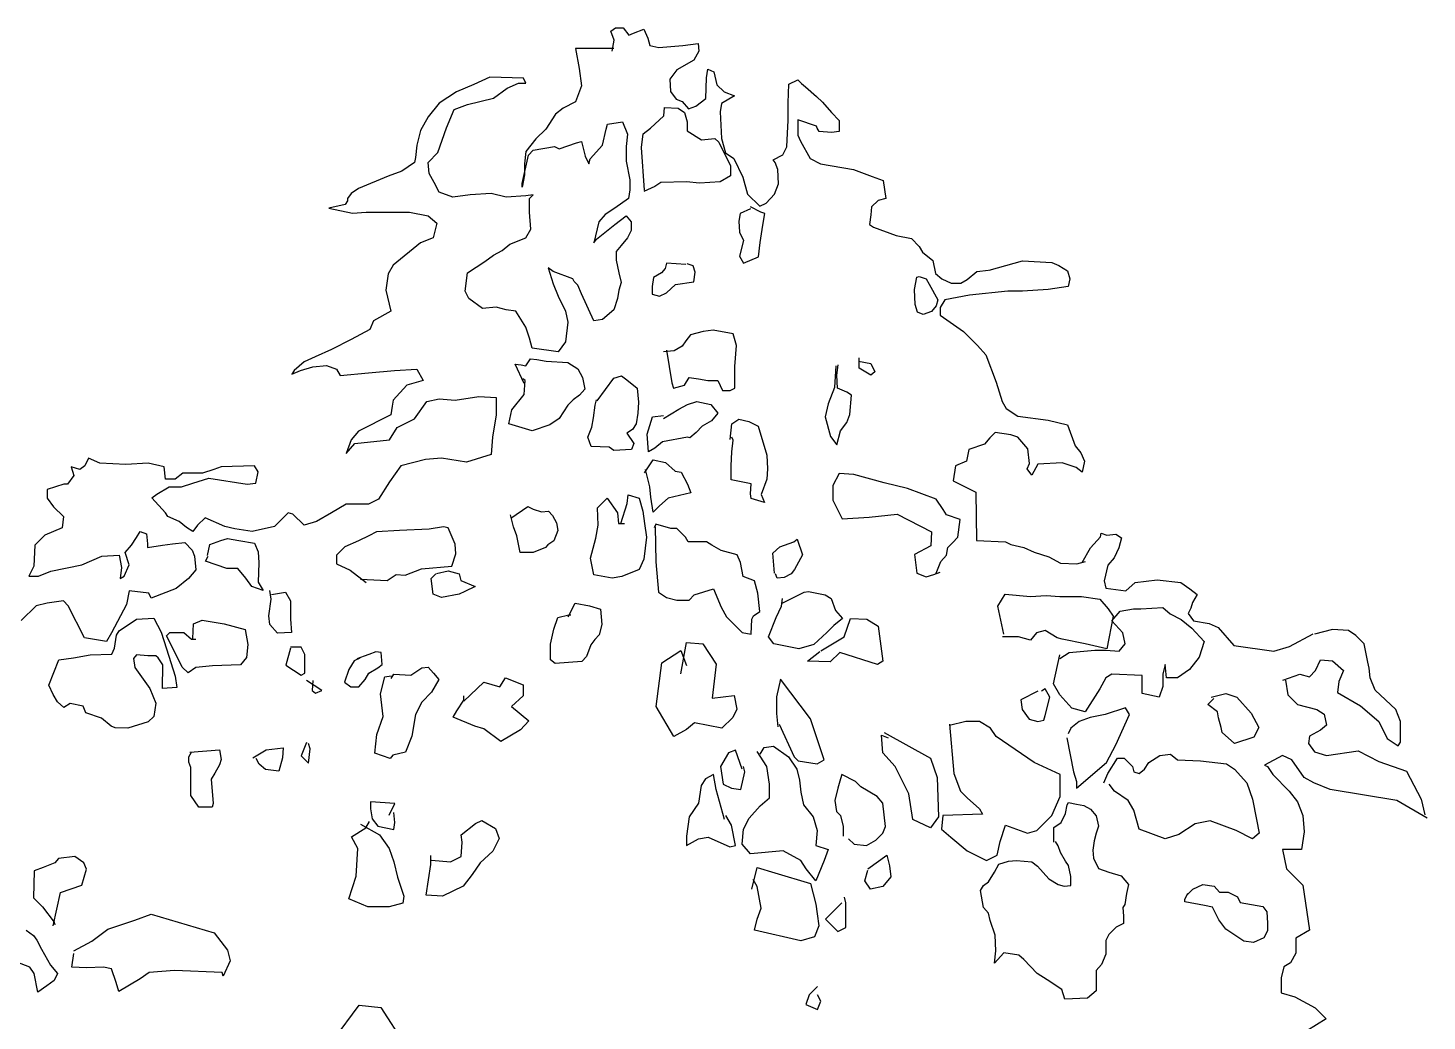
# Model space of a CAD drawing. Extents: x 225307 to 340959, y 27372 to 84205.
# Drawn here: x 309556 to 310846, y 67927 to 68842 of the extents above; entities that cross this region are included whole.
import ezdxf

# ---------------------------------------------------------------- set-up
doc = ezdxf.new("R2010")
doc.units = 0
doc.header["$MEASUREMENT"] = 0
doc.layers.add('LAYER4', color=4, linetype='CONTINUOUS')
doc.layers.add('道路', color=3, linetype='CONTINUOUS')

# ---------------------------------------------------------------- blocks, each defined once
blk = doc.blocks.new('A$C2BD378DE')
at = {"layer": 'LAYER4', "color": 251}
for points in [[(728.6, 2463.9), (712.3, 2436.2), (702.2, 2374.6), (695.9, 2359.5), (690.9, 2350.7), (674.6, 2339.4), (670.8, 2330.6), (679.6, 2314.2), (679.6, 2314.2), (680.9, 2316.7), (688.4, 2321.8), (703.5, 2336.9), (713.5, 2344.4), (726.1, 2349.4), (741.2, 2350.7), (757.5, 2348.2), (757.5, 2330.6), (775.1, 2334.3), (790.2, 2349.4), (831.7, 2355.7), (839.2, 2343.1), (844.2, 2343.1), (853, 2343.1), (861.8, 2338.1), (865.6, 2331.8), (875.7, 2329.3), (889.5, 2329.3), (893.3, 2341.9), (903.3, 2360.8), (913.4, 2370.8), (924.7, 2353.2)], [(601.4, 2333.3), (614.9, 2335.5), (623.8, 2344.5), (628.3, 2362.4), (632.7, 2369.1), (642.8, 2371.3), (647.3, 2365.7), (652.9, 2355.6), (659.6, 2354.5), (667.4, 2360.1), (670.7, 2371.3), (666.3, 2400.4), (676.3, 2419.4), (685.3, 2445.1), (711, 2458.6), (725.5, 2461.9)], [(601.4, 2331), (595.8, 2346.7), (598.1, 2355.6), (592.5, 2361.2), (582.4, 2365.7), (583.5, 2376.9), (592.5, 2387), (602.6, 2382.5), (612.6, 2381.4), (624.9, 2402.6), (639.4, 2419.4), (655.1, 2427.2), (661.8, 2437.3), (658.5, 2439.5), (639.4, 2439.5), (628.3, 2435.1), (610.4, 2416.1), (599.2, 2411.6), (590.3, 2410.5), (584.7, 2409.3), (567.9, 2406), (560.1, 2398.2), (555.6, 2391.4), (554.5, 2376.9), (559, 2360.1)], [(492.8, 2145.9), (479.3, 2153.5), (469.2, 2162.7), (465.9, 2163.6), (467.6, 2168.6), (466.7, 2177.1), (470.1, 2182.1), (479.3, 2179.6), (488.6, 2175.4), (495.3, 2169.5), (509.6, 2166.1), (516.4, 2167.8), (518.9, 2186.3), (511.3, 2194.7), (508.8, 2215), (511.3, 2236.9), (517.2, 2245.3), (522.3, 2252), (529.8, 2247.8), (534.9, 2246.1), (539.9, 2243.6), (546.7, 2248.7), (549.2, 2263), (552.6, 2271.4), (569.4, 2285.7), (574.5, 2322.8), (570.2, 2337.1), (558.5, 2359)], [(695.9, 2165.8), (687.2, 2169.6), (673.3, 2178.4), (673.3, 2184.7), (680.9, 2192.2), (685.9, 2193.5), (687.2, 2198.5), (683.4, 2203.5), (677.1, 2207.3), (670.8, 2217.4), (669.6, 2227.4), (674.6, 2233.7), (675.8, 2255.1), (678.4, 2279), (683.4, 2286.5), (695.9, 2297.9), (711, 2302.9), (729.9, 2306.7), (742.5, 2309.2), (747.5, 2302.9), (739.9, 2287.8), (731.1, 2263.9), (733.7, 2250.1), (743.7, 2235), (747.5, 2222.4), (738.7, 2198.5), (721.1, 2193.5), (712.3, 2188.5), (703.5, 2175.9), (697.2, 2170.8)], [(799.1, 2242.8), (794, 2247.9), (789.6, 2257.3), (791.1, 2267.5), (796.9, 2272.6), (796.9, 2280.6), (801.2, 2289.3), (806.3, 2291.5), (809.9, 2312.5), (815, 2316.2), (825.2, 2316.9), (832.5, 2316.9), (839, 2313.3), (843.3, 2303.8), (841.9, 2295.1), (831, 2278.4), (822.3, 2271.8), (810.7, 2266), (809.2, 2258.8), (805.6, 2240.6), (803.4, 2240.6), (797.6, 2243.5)], [(617.1, 2265), (613.7, 2278.5), (617.1, 2288.5), (631.6, 2301.9), (645, 2308.7), (654, 2304.2), (659.6, 2286.3), (649.5, 2275.1), (645, 2274), (636.1, 2271.7), (630.5, 2270.6), (623.8, 2261.7), (618.2, 2267.3)], [(581.3, 2125.2), (575.7, 2134.1), (573.5, 2157.6), (573.5, 2167.7), (574.6, 2180), (567.9, 2185.6), (557.8, 2183.4), (546.7, 2173.3), (537.7, 2181.1), (535.5, 2193.4), (535.5, 2200.1), (534.4, 2220.3), (540, 2227), (545.5, 2237.1), (553.4, 2247.1), (565.7, 2258.3), (580.2, 2253.8), (591.4, 2244.9), (599.2, 2233.7), (599.2, 2223.6), (586.9, 2222.5), (595.8, 2220.3), (607, 2220.3), (617.1, 2216.9), (613.7, 2201.3), (597, 2201.3), (595.8, 2173.3), (599.2, 2167.7), (609.3, 2162.1), (630.5, 2148.7), (627.2, 2136.4), (614.9, 2125.2), (604.8, 2119.6), (578, 2125.2)], [(654.5, 2131.9), (685.9, 2138.1), (694.7, 2140.7), (701, 2140.7), (677.1, 2168.3), (660.8, 2177.1), (633.1, 2189.7), (626.8, 2185.9), (633.1, 2167.1), (635.6, 2153.2), (639.4, 2143.2), (645.7, 2135.6), (650.7, 2133.1)], [(750.6, 2119.8), (737.1, 2119.8), (732.4, 2126.6), (724.3, 2130.6), (716.2, 2132), (714.1, 2133.4), (715.5, 2140.8), (716.8, 2147.5), (720.2, 2153.6), (726.3, 2159), (735.8, 2161.1), (742.5, 2159), (749.3, 2157), (758.1, 2155.7), (765.5, 2156.3), (775, 2161.1), (778.3, 2170.6), (781.7, 2182), (789.8, 2188.8), (797.9, 2186.8), (808.1, 2185.4), (810.8, 2183.4), (818.9, 2184.1), (825.7, 2184.1), (829, 2177.3), (835.8, 2170.6), (841.2, 2167.8), (854, 2167.8), (863.5, 2163.8), (868.9, 2159), (878.4, 2159), (887.8, 2159), (894.6, 2150.9), (895.3, 2130), (886.5, 2127.3), (877.7, 2113.7), (871.6, 2104.3), (858.8, 2092.1), (854.7, 2087.4), (852.7, 2073.8), (862.2, 2065), (850.7, 2066.4), (836.5, 2065.7), (823, 2061), (816.2, 2059.6), (810.8, 2054.9), (795.2, 2052.2), (790.5, 2054.9), (787.1, 2059.6), (778.3, 2065), (770.9, 2069.1), (768.2, 2077.9), (767.5, 2085.3), (768.9, 2099.5), (772.9, 2104.9), (784.4, 2115.1), (789.8, 2123.9), (791.2, 2129.3), (790.5, 2135.4), (782.4, 2135.4), (772.3, 2133.4), (768.2, 2130.6), (760.1, 2125.9), (754, 2123.9), (750, 2121.2)], [(559, 2073.7), (533.2, 2068.1), (522.1, 2074.8), (524.3, 2098.3), (523.2, 2112.9), (524.3, 2125.2), (524.3, 2145.3), (526.5, 2162.1), (535.5, 2169.9), (542.2, 2174.4), (572.4, 2168.8), (567.9, 2148.7), (563.4, 2127.4), (562.3, 2122.9), (555.6, 2111.8), (557.8, 2103.9), (564.5, 2098.3), (561.2, 2087.1), (561.2, 2072.6)], [(223.3, 2060.1), (214.7, 2090.9), (216.2, 2118.1), (219, 2124.5), (224, 2132.4), (231.2, 2134.6), (238.4, 2133.1), (241.2, 2114.5), (242.7, 2090.9), (242.7, 2077.3), (246.2, 2042.2), (250.5, 2019.2), (257.7, 2014.9), (264.9, 2014.9), (279.9, 2036.4), (292.8, 2049.3), (301.4, 2057.2), (326.4, 2066.5), (344.3, 2072.2), (350.8, 2075.8), (357.9, 2086.6), (361.5, 2114.5), (365.8, 2132.4), (385.1, 2139.6), (391.6, 2144.6), (399.5, 2148.2), (409.5, 2146), (405.2, 2140.3), (400.9, 2127.4), (402.3, 2105.2), (412.3, 2099.5), (406.6, 2095.2), (401.6, 2097.3), (388, 2095.9), (377.3, 2086.6), (375.1, 2080.1), (373, 2065.8), (378, 2060.8), (383.7, 2055.8), (388.7, 2041.4), (399.5, 2039.3), (403.8, 2029.3), (417.4, 2027.1), (428.1, 2047.9), (472.5, 2048.6), (473.9, 2075.1), (476.1, 2080.1), (478.9, 2092.3), (483.2, 2101.6), (487.5, 2115.2), (493.3, 2126), (494, 2141), (491.8, 2148.9)], [(611.5, 2105), (619.3, 2089.4), (628.3, 2090.5), (637.2, 2097.2), (639.4, 2105), (638.3, 2110.6), (633.9, 2111.8), (617.1, 2116.2), (609.3, 2111.8), (611.5, 2108.4)], [(641.9, 2023.7), (687.2, 2027.5), (703.5, 2033.8), (709.8, 2040), (719.8, 2051.4), (724.9, 2053.9), (726.1, 2017.4), (738.7, 2016.1), (746.2, 2024.9), (758.8, 2040), (767.6, 2057.7), (762.6, 2067.7), (750, 2070.2), (734.9, 2075.3), (742.5, 2095.4), (739.9, 2104.2), (726.1, 2118), (708.5, 2125.6), (688.4, 2125.6), (677.1, 2101.7), (653.2, 2066.5), (645.7, 2061.4), (639.4, 2051.4), (639.4, 2038.8), (643.2, 2023.7)], [(21.4, 1712.6), (11.3, 1714.4), (3, 1711.5), (0, 1715.6), (0, 1722.8), (6.6, 1728.1), (4.8, 1732.3), (1.2, 1741.9), (9.5, 1745.4), (16.1, 1747.2), (17.9, 1755.6), (16.1, 1777.6), (14.3, 1791.9), (21.4, 1792.5), (29.8, 1787.8), (38.7, 1772.3), (47.1, 1765.7), (58.4, 1766.3), (65.5, 1771.7), (67.9, 1777), (74.5, 1783), (72.1, 1789.6), (64.9, 1799.1), (45.9, 1799.7), (38.1, 1800.9), (40.5, 1806.2), (52.4, 1809.2), (59, 1815.8), (62.6, 1825.3), (69.7, 1813.4), (77.4, 1812.2), (101.9, 1813.4), (115, 1817), (120.3, 1824.7), (137.6, 1833.1), (153.1, 1837.3), (164.4, 1848.6), (161.4, 1854.5), (153.1, 1862.3), (143.6, 1865.9), (130.5, 1865.3), (123.9, 1862.9), (121.5, 1861.1), (116.8, 1870), (109.6, 1873.6), (97.1, 1874.2), (85.2, 1874.8), (69.1, 1874.8), (51.8, 1875.4), (47.7, 1883.8), (51.2, 1887.3), (54.2, 1890.9), (63.1, 1901), (68.5, 1906.4), (78, 1914.8), (85.2, 1921.9), (95.3, 1921.9), (96.5, 1914.8), (95.3, 1903.4), (92.3, 1901.6), (90.6, 1901), (84.6, 1883.8), (91.1, 1883.8), (98.9, 1883.8), (104.3, 1886.1), (120.3, 1895.1), (125.1, 1904.6), (130.5, 1935), (137, 1952.3), (140.6, 1962.5), (157.3, 1964.8), (159.1, 1957.7), (165, 1951.7), (172.2, 1951.1), (181.1, 1949.9), (183.5, 1953.5), (191.2, 1974.4), (194.2, 1988.7), (201.4, 1995.8), (206.7, 1998.8), (214.5, 2008.4), (226.4, 2010.7), (231.2, 2016.7), (235.3, 2025.1), (235.3, 2034), (231.8, 2040), (224.6, 2048.9), (223.4, 2059.6)], [(502.6, 2011.3), (491.8, 2015.6), (486.1, 2020.7), (478.9, 2022.1), (474.6, 2026.4), (469.6, 2031.4), (453.2, 2033.6), (448.9, 2020.7), (443.8, 2017.8), (434.5, 2011.3), (424.5, 1984.8), (419.5, 1963.3), (411.6, 1935.4), (410.9, 1921.8), (421.7, 1916), (435.3, 1916), (452.4, 1924.6), (451, 1949.7), (448.1, 1975.5), (464.6, 2007), (477.5, 2006.3), (485.4, 1991.3), (502.6, 1993.4), (506.1, 2002), (504, 2009.2), (501.8, 2014.9)], [(236.2, 2004.9), (250.5, 2012.8), (256.3, 2011.3), (261.3, 2007), (264.1, 1999.2), (262, 1994.1), (254.8, 1992), (241.2, 1991.3), (229.8, 1993.4), (229.1, 1995.6), (231.2, 2002), (236.2, 2004.9)], [(649.4, 1963.3), (673.3, 2006.1), (690.9, 2012.4), (727.4, 2013.6), (737.4, 2006.1), (729.9, 1989.7), (706, 1986), (680.9, 1973.4), (668.3, 1962.1), (652, 1960.8), (654.5, 1967.1)], [(574.1, 1904.9), (561.2, 1926.6), (544.4, 1932.2), (545.2, 1947.5), (551.6, 1958), (583.7, 1962), (587, 1957.2), (575.7, 1922.6), (584.5, 1913.7), (583.7, 1892.8), (574.9, 1904.1)], [(747.5, 1930.6), (752.5, 1935.7), (753.8, 1947), (748.7, 1955.8), (742.5, 1962.1), (736.2, 1964.6), (714.8, 1962.1), (708.5, 1957), (699.7, 1941.9), (694.7, 1936.9), (688.4, 1924.3), (692.2, 1923.1), (701, 1920.6), (712.3, 1918), (722.3, 1919.3), (726.1, 1923.1), (736.2, 1925.6), (745, 1925.6)], [(775.1, 1948.2), (762.6, 1965.8), (772.6, 1968.4), (782.7, 1969.6), (791.5, 1962.1), (794, 1950.8), (786.4, 1945.7), (776.4, 1948.2)], [(307.1, 1939.7), (309.2, 1951.2), (317.1, 1954.7), (320, 1951.2), (313.5, 1940.4), (304.2, 1940.4)], [(311.4, 1918.9), (331.4, 1917.5), (346.5, 1911.7), (358.6, 1908.9), (376.5, 1913.9), (384.4, 1919.6), (371.5, 1923.2), (363.7, 1928.9), (356.5, 1931.8), (338.6, 1933.2), (335.7, 1928.9), (332.2, 1920.3), (320, 1919.6), (310.7, 1921.1)], [(530.7, 1868.7), (520.3, 1889.6), (519.5, 1893.6), (522.7, 1908.9), (525.9, 1914.5), (537.1, 1918.6), (544.4, 1925), (550.8, 1917), (557.2, 1910.5), (568.5, 1898.5), (572.5, 1884.8), (567.7, 1861.5), (561.2, 1856.6), (543.6, 1863.9), (533.1, 1868.7), (525.9, 1869.5)], [(806.5, 1924.3), (821.6, 1909.2), (832.9, 1920.6), (829.2, 1928.1), (806.5, 1928.1), (801.5, 1926.9)], [(669.6, 1848.9), (663.3, 1852.6), (662, 1861.4), (672.1, 1875.3), (683.4, 1882.8), (693.4, 1885.3), (704.7, 1886.6), (716.1, 1889.1), (727.4, 1897.9), (739.9, 1901.7), (753.8, 1900.4), (757.5, 1911.8), (767.6, 1908), (786.4, 1900.4), (775.1, 1891.6), (767.6, 1886.6), (758.8, 1870.3), (761.3, 1840.1), (752.5, 1832.5), (738.7, 1833.8), (728.6, 1838.8), (717.3, 1848.9), (709.8, 1857.7), (697.2, 1857.7), (680.9, 1855.2), (667, 1846.4)], [(641.9, 1866.5), (672.1, 1880.3), (675.8, 1884.1), (678.4, 1901.7), (674.6, 1908), (636.9, 1895.4), (600.4, 1867.7), (616.8, 1864), (631.9, 1864), (644.4, 1865.2)], [(794, 1841.3), (773.9, 1846.4), (778.9, 1862.7), (788.9, 1895.4), (807.8, 1900.4), (816.6, 1901.7), (827.9, 1903), (838, 1899.2), (841.7, 1886.6), (831.7, 1843.8), (821.6, 1846.4), (811.6, 1850.1), (791.5, 1846.4), (785.2, 1842.6)], [(883.6, 1901.9), (891.3, 1894.3), (900.4, 1891.2), (905, 1901.9), (897.4, 1905), (891.3, 1901.9)], [(502.6, 1862.3), (484.1, 1860.7), (478.5, 1867.1), (473.7, 1880), (471.3, 1883.2), (485.7, 1888), (499.4, 1880.8), (503.4, 1877.6), (506.6, 1871.1), (507.4, 1864.7), (503.4, 1863.1)], [(166.8, 1840.2), (171, 1830.7), (178.1, 1829.5), (188.3, 1830.1), (196, 1833.7), (210.3, 1830.1), (216.9, 1833.7), (210.9, 1847.4), (197.8, 1849.2), (181.7, 1851.6), (171, 1853.4), (169.8, 1849.8), (165, 1840.2)], [(379.4, 1821.5), (365.1, 1822.9), (360.8, 1829.3), (362.9, 1838.7), (367.2, 1847.3), (393.7, 1855.1), (406.6, 1855.9), (415.9, 1855.1), (430.2, 1850.1), (437.4, 1853), (433.8, 1840.8), (429.5, 1840.1), (420.2, 1840.8), (416.6, 1822.2), (403.8, 1822.2), (390.9, 1822.9), (380.1, 1824.3), (377.3, 1822.9)], [(460, 1752.1), (492.1, 1752.9), (520.3, 1755.3), (525.1, 1762.6), (527.5, 1772.2), (527.5, 1783.5), (522.7, 1788.3), (517.1, 1806), (533.9, 1813.2), (542.8, 1818), (557.2, 1832.5), (558.8, 1840.6), (545.2, 1841.4), (542, 1843), (537.9, 1848.6), (521.1, 1847), (509.8, 1843.8), (505.8, 1833.3), (492.9, 1830.9), (485.7, 1827.7), (481.7, 1813.2), (476.9, 1804.4), (473.7, 1799.5), (473.7, 1782.7), (469.6, 1780.2), (461.6, 1772.2), (461.6, 1766.6), (457.6, 1752.9), (460.8, 1751.3)], [(683.4, 1832.5), (665.8, 1826.2), (668.3, 1820), (680.9, 1812.4), (697.2, 1814.9), (701, 1822.5), (702.2, 1831.3), (685.9, 1835), (680.9, 1833.8)], [(149.5, 1742.5), (110.2, 1739.5), (97.7, 1741.3), (92.3, 1747.8), (81, 1760.3), (73.3, 1760.9), (73.9, 1773.5), (78, 1779.4), (86.4, 1781.8), (94.7, 1781.8), (103.1, 1794.9), (101.9, 1807.4), (105.4, 1811), (118, 1817), (126.9, 1821.7), (136.4, 1821.7), (141.8, 1812.2), (143, 1793.1), (141.8, 1781.2), (142.4, 1757.4), (146, 1752), (150.7, 1741.9)], [(297.1, 1762.7), (327.1, 1767.7), (332.2, 1769.2), (329.3, 1779.2), (322.1, 1783.5), (323.6, 1792.1), (325, 1800.7), (325, 1810), (334.3, 1814.3), (334.3, 1821.5), (332.2, 1825.8), (312.1, 1825.8), (292.8, 1827.2), (282, 1824.3), (278.5, 1805.7), (279.9, 1796.4), (282.8, 1784.9), (288.5, 1780.6), (293.5, 1777), (297.8, 1769.9), (298.5, 1759.8)], [(595.4, 1775.9), (566.5, 1781), (567.8, 1796.1), (586.6, 1808.6), (618, 1804.9), (615.5, 1825), (628.1, 1827.5), (635.6, 1823.7), (645.7, 1813.7), (640.7, 1788.5), (646.9, 1781), (653.2, 1769.6), (625.6, 1753.3), (585.4, 1758.3), (574, 1775.9), (587.9, 1781)], [(729.9, 1816.2), (702.2, 1808.6), (688.4, 1806.1), (692.2, 1798.6), (698.5, 1794.8), (714.8, 1792.3), (727.4, 1783.5), (745, 1781), (753.8, 1781), (747.5, 1792.3), (746.2, 1801.1), (755, 1821.2), (753.8, 1826.2), (734.9, 1822.5), (726.1, 1817.4)], [(360.1, 1759.8), (351.5, 1774.2), (347.2, 1782.1), (344.3, 1790.6), (347.2, 1803.6), (355.1, 1810), (362.2, 1804.3), (367.2, 1795.7), (373, 1789.9), (378, 1784.2), (377.3, 1782.1), (381.6, 1759.1), (387.3, 1752), (390.9, 1746.2), (374.4, 1744.8), (358.6, 1749.8), (357.2, 1759.8)], [(218, 1780.6), (216.9, 1762.7), (221.6, 1761.5), (225.8, 1758), (230, 1750.8), (238.3, 1749.6), (245.5, 1749.6), (247.2, 1756.2), (244.3, 1762.7), (236.5, 1771.1), (234.1, 1787.8), (225.2, 1789), (219.2, 1787.2), (217.5, 1781.8)], [(410.2, 1742.5), (398.1, 1750.5), (400.5, 1761.8), (408.6, 1770.6), (409.4, 1776.2), (420.6, 1781.9), (428.7, 1785.1), (433.5, 1764.2), (440.7, 1756.1), (446.3, 1750.5), (432.7, 1748.1), (423, 1747.3), (407, 1743.3)], [(456.8, 1720.7), (438.3, 1726.4), (430.3, 1727.2), (433.5, 1737.6), (445.5, 1740.9), (456.8, 1742.5), (469.6, 1744.1), (489.7, 1741.7), (499.4, 1737.6), (505.8, 1721.6), (507.4, 1712.7), (504.2, 1695.8), (488.9, 1692.6), (470.4, 1697.4), (458.4, 1699.8), (442.3, 1699), (433.5, 1707.9), (447.1, 1717.5), (456.8, 1718.3), (456.8, 1724)], [(19, 1714.1), (19, 1703.8), (19, 1687.8), (19, 1678.7), (37.3, 1682.1), (53.3, 1684.4), (68.1, 1678.7), (73.8, 1667.3), (79.5, 1660.4), (93.2, 1651.3), (102.3, 1642.1), (113.8, 1633), (125.2, 1631.9), (135.4, 1631.9), (146.9, 1629.6), (143.4, 1629.6), (117.2, 1635.3), (112.6, 1639.9), (109.2, 1659.3), (111.5, 1663.8), (105.8, 1679.8), (104.6, 1684.4), (118.3, 1687.8), (125.2, 1691.2), (120.6, 1692.4), (108.1, 1703.8), (93.2, 1707.2), (88.7, 1708.4), (86.4, 1722.1), (97.8, 1726.6), (109.2, 1725.5), (122.9, 1725.5), (140, 1728.9), (149.1, 1728.9), (157.1, 1727.8), (166.2, 1715.2), (172, 1706.1), (178.8, 1700.4), (198.2, 1695.8), (194.8, 1698.1), (181.1, 1715.2), (173.1, 1725.5), (178.8, 1730.1), (186.8, 1730.1), (193.6, 1726.6), (200.5, 1720.9), (206.2, 1716.4), (214.2, 1716.4), (225.6, 1718.6), (234.7, 1720.9), (241.6, 1718.6), (249.5, 1717.5), (259.8, 1714.1), (268.9, 1703.8), (270.1, 1695.8), (245, 1684.4), (237, 1681), (233.6, 1677.5), (231.3, 1676.4), (224.4, 1658.1), (221, 1653.6), (235.9, 1658.1), (247.3, 1662.7), (261, 1669.5), (271.2, 1671.8), (289.5, 1669.5), (298.6, 1662.7), (295.2, 1638.7), (286.1, 1636.4), (275.8, 1633), (261, 1623.9), (259.8, 1614.7), (257.5, 1605.6), (258.7, 1593), (249.5, 1580.5), (242.7, 1577), (225.6, 1579.3), (215.3, 1595.3), (209.6, 1603.3), (205, 1611.3), (199.3, 1618.2), (193.6, 1633), (185.6, 1637.6), (169.7, 1636.4), (157.1, 1636.4), (153.7, 1639.9), (154.8, 1633), (156, 1614.7), (152.6, 1601), (153.7, 1581.6), (156, 1565.6), (151.4, 1553.1), (142.3, 1548.5), (134.3, 1543.9), (124, 1542.8), (114.9, 1551.9), (92.1, 1559.9), (75, 1566.8), (70.4, 1579.3), (64.7, 1603.3), (55.6, 1615.9), (51, 1626.1), (51, 1633), (46.4, 1630.7), (45.3, 1599.9), (52.1, 1585), (59, 1569), (69.3, 1553.1), (81.8, 1542.8), (94.4, 1535.9), (108.1, 1532.5), (119.5, 1531.4), (124, 1530.2), (132, 1518.8), (136.6, 1506.2), (148, 1478.8), (152.6, 1472), (157.1, 1468.6), (159.4, 1468.6), (162.8, 1466.3), (166.2, 1451.4), (170.8, 1473.1), (169.7, 1485.7), (169.7, 1525.7), (173.1, 1542.8), (179.9, 1550.8), (193.6, 1547.4), (198.2, 1535.9), (218.7, 1510.8), (226.7, 1506.2), (241.6, 1504), (261, 1508.5), (270.1, 1492.5), (278.1, 1489.1), (287.2, 1472), (296.3, 1453.7), (303.2, 1438.9), (307.7, 1428.6), (315.7, 1419.5), (319.2, 1417.2), (315.7, 1425.2), (312.3, 1436.6), (311.2, 1449.1), (314.6, 1458.3), (320.3, 1461.7), (318, 1488), (315.7, 1512), (314.6, 1532.5), (324.9, 1538.2), (329.4, 1523.4), (343.1, 1510.8), (348.8, 1509.7), (356.8, 1508.5), (371.6, 1478.8), (379.6, 1472), (392.2, 1467.4), (383.1, 1475.4), (379.6, 1507.4), (368.2, 1514.2), (360.2, 1530.2), (344.3, 1541.6), (342, 1553.1), (343.1, 1567.9), (339.7, 1589.6), (340.8, 1605.6), (356.8, 1605.6), (377.3, 1602.2), (393.3, 1601), (400.2, 1578.2), (396.7, 1555.3), (397.9, 1540.5), (403.6, 1517.7), (418.4, 1507.4), (434.4, 1497.1), (439, 1488), (439, 1467.4), (447, 1453.7), (454.9, 1440), (458.4, 1428.6), (448.1, 1418.3), (447, 1413.8), (459.5, 1401.2), (464.1, 1380.6), (461.8, 1364.6), (459.5, 1355.5), (451.5, 1337.2), (458.4, 1330.4), (464.1, 1325.8), (460.6, 1320.1), (454.9, 1313.3), (450.4, 1303), (447, 1300.7), (433.3, 1288.1), (429.8, 1292.7), (423, 1304.1), (423, 1315.5), (419.6, 1325.8), (415, 1340.7), (420.7, 1376.1), (419.6, 1384.1), (409.3, 1386.3), (403.6, 1382.9), (404.7, 1352.1), (407, 1345.2), (410.4, 1335), (410.4, 1316.7), (416.1, 1309.8), (416.1, 1300.7), (404.7, 1299.6), (401.3, 1284.7), (402.5, 1264.2), (401.3, 1240.2), (396.7, 1229.9), (403.6, 1226.5), (407, 1221.9), (404.7, 1213.9), (412.7, 1216.2), (420.7, 1210.5), (420.7, 1207.1), (425.4, 1191.7), (433.4, 1191.7), (441.4, 1197.4), (450.5, 1206.6), (460.8, 1205.4), (467.6, 1189.4), (476.7, 1180.3), (496.1, 1179.2), (505.3, 1174.6), (505.3, 1183.7), (500.7, 1195.1), (495, 1223.7), (487, 1242), (485.9, 1258), (497.3, 1260.2), (507.5, 1259.1), (505.3, 1262.5), (495, 1267.1), (483.6, 1263.7), (476.7, 1269.4), (469.9, 1273.9), (464.2, 1277.4), (466.5, 1283.1), (475.6, 1284.2), (479, 1284.2), (476.7, 1297.9), (475.6, 1307.1), (474.5, 1318.5), (481.3, 1325.3), (487, 1327.6), (499.6, 1328.7), (507.5, 1321.9), (516.7, 1310.5), (525.8, 1287.6), (521.2, 1285.4), (519, 1267.1), (531.5, 1264.8), (557.8, 1251.1), (565.7, 1246.5), (562.3, 1226), (532.7, 1211.1), (528.1, 1206.6), (530.4, 1191.7), (532.7, 1181.4), (546.3, 1167.7)], [(343.6, 1698.9), (322.8, 1714), (320.7, 1721.2), (324.3, 1726.2), (332.2, 1735.5), (345, 1736.9), (355.1, 1736.2), (365.1, 1734.8), (370.1, 1731.2), (373.7, 1726.2), (383, 1732.6), (388.7, 1730.5), (389.4, 1714), (386.6, 1709.7), (385.9, 1693.2), (377.3, 1690.3), (368, 1693.9), (359.4, 1695.4), (347.9, 1696.8), (342.9, 1698.2)], [(542.9, 1672), (530.3, 1678.6), (532.7, 1691.7), (535.7, 1701.9), (550.1, 1703.1), (559.6, 1700.7), (563.8, 1696.5), (568.6, 1692.9), (579.4, 1688.8), (584.2, 1684.6), (586, 1660), (582.4, 1655.8), (568, 1655.8), (554.3, 1658.8), (543.5, 1662.4), (541.1, 1672.6), (541.1, 1674.4)], [(327.9, 1631.6), (310, 1623), (310.7, 1628.7), (311.4, 1633), (304.9, 1637.3), (305.7, 1643.1), (307.1, 1651.7), (308.5, 1671.7), (314.3, 1681), (322.1, 1685.3), (332.9, 1687.5), (338.6, 1682.5), (342.9, 1676.7), (347.9, 1671.7), (360.1, 1663.8), (365.8, 1655.2), (371.5, 1638.7), (365.1, 1617.3), (352.2, 1620.1), (337.9, 1631.6), (325, 1632.3), (323.6, 1630.2)], [(452, 1619.3), (441.2, 1634.9), (443.6, 1639.7), (446, 1647.5), (445.4, 1654), (449.6, 1657.6), (456.2, 1661.2), (463.4, 1662.4), (472.9, 1658.8), (476.5, 1653.4), (478.9, 1651), (483.7, 1639.7), (483.7, 1627.7), (468.1, 1624.7), (459.8, 1621.7), (449, 1618.7)], [(620.6, 1575.9), (603.2, 1594.2), (607.4, 1609.1), (599.1, 1614.1), (605.7, 1630.6), (615.7, 1630.6), (625.6, 1619.9), (638.8, 1635.6), (647.1, 1628.2), (657.9, 1609.9), (646.3, 1594.2), (643.8, 1585.9), (635.5, 1566), (629.7, 1569.3), (619.8, 1575.9), (615.7, 1575.9)], [(767.2, 1546.1), (768.9, 1563.5), (763.9, 1573.5), (750.7, 1574.3), (744, 1573.5), (733.3, 1586.7), (730.8, 1592.5), (738.2, 1605), (747.4, 1608.3), (758.9, 1602.5), (769.7, 1590.9), (780.5, 1583.4), (791.3, 1575.1), (800.4, 1556), (799.5, 1541.1), (771.4, 1545.3), (763.1, 1545.3)], [(502.8, 1550.5), (500.4, 1561.3), (503.4, 1571.4), (509.4, 1573.2), (514.8, 1586.4), (519.6, 1576.8), (522, 1571.4), (525, 1555.3), (522, 1547.5), (507.6, 1545.7), (503.4, 1549.9)], [(508.2, 1480.5), (509.4, 1505), (504, 1513.4), (504.6, 1521.8), (498.6, 1536.7), (496.2, 1564.9), (484.9, 1568.5), (475.9, 1567.9), (461, 1561.3), (459.8, 1557.1), (462.2, 1543.9), (463.4, 1516.4), (464.6, 1495.4), (468.1, 1488.3), (472.9, 1478.7), (478.3, 1466.1), (486.1, 1458.3), (493.9, 1458.3), (499.8, 1470.9), (511.2, 1485.9)], [(599.9, 1508.8), (595.8, 1511.3), (596.6, 1527), (590, 1537), (589.2, 1542.8), (594.9, 1547.8), (600.7, 1552.7), (612.3, 1546.1), (621.5, 1537), (633, 1531.2), (652.9, 1527.9), (667.8, 1522.1), (670.3, 1510.5), (673.6, 1508), (668.7, 1493.9), (651.3, 1495.5), (634.7, 1501.3), (614, 1498.9), (598.3, 1503), (597.4, 1508.8)], [(725.8, 1507.1), (715, 1512.1), (713.4, 1489.7), (720, 1489.7), (729.1, 1491.4), (735.8, 1496.4), (739.1, 1511.3), (732.4, 1512.1), (723.3, 1511.3)], [(734.1, 1480.6), (744, 1498), (756.5, 1507.1), (768.9, 1511.3), (783, 1514.6), (800.4, 1520.4), (807, 1519.6), (810.3, 1507.1), (810.3, 1487.3), (802.8, 1469.8), (782.1, 1476.5), (756.5, 1478.1), (745.7, 1472.3), (737.4, 1485.6), (731.6, 1488.9)], [(958.8, 1409.7), (933, 1455.5), (901.1, 1479.4), (903.1, 1499.3), (936.9, 1521.2), (948.9, 1509.3), (968.8, 1487.4), (982.7, 1455.5), (1004.6, 1437.6), (974.7, 1413.7), (946.9, 1413.7)], [(580.9, 1479.8), (583.4, 1474.8), (591.6, 1469.8), (603.2, 1465.7), (607.4, 1471.5), (607.4, 1479), (600.7, 1484.8), (594.9, 1488.1), (590, 1496.4), (586.7, 1500.5), (575.9, 1499.7), (575.1, 1494.7), (577.6, 1488.1), (579.2, 1483.9), (581.7, 1477.3)], [(601.6, 1436.7), (610.7, 1435.9), (613.2, 1439.2), (610.7, 1445), (601.6, 1430.9)], [(658.7, 1430.9), (671.2, 1425.9), (677.8, 1432.5), (664.5, 1434.2), (659.6, 1432.5)], [(571.8, 1416), (587.5, 1411.8), (596.6, 1425.9), (594.9, 1429.2), (585.8, 1429.2), (577.6, 1429.2), (570.9, 1425.9), (570.9, 1420.1), (570.9, 1416)], [(522.2, 1398.6), (520.2, 1411.5), (528.2, 1416), (545, 1416), (557.4, 1417), (557.9, 1404.1), (550, 1397.1), (542.1, 1396.1), (526.7, 1398.1), (518.7, 1397.1)], [(672.8, 1381.2), (665.4, 1393.6), (663.7, 1409.3), (672.8, 1408.5), (685.2, 1405.2), (683.6, 1392.8), (678.6, 1387), (673.6, 1384.5)], [(486.5, 1339.5), (476.1, 1341.5), (472.6, 1351.9), (470.6, 1357.9), (472.6, 1368.3), (475.1, 1382.7), (483, 1386.2), (493, 1386.7), (510.8, 1386.2), (518.7, 1390.7), (514.8, 1380.2), (507.3, 1374.8), (498.4, 1367.3), (498.4, 1357.4), (491.5, 1337.6), (487, 1340)], [(562.9, 1326.1), (549.5, 1326.6), (546, 1334.6), (549.5, 1354.9), (554.5, 1374.3), (568.3, 1376.8), (580.3, 1375.3), (587.2, 1369.8), (588.2, 1344), (589.7, 1328.6), (594.6, 1321.7), (589.2, 1316.2), (579.3, 1311.3), (560.4, 1301.8), (557.4, 1304.8), (557.4, 1317.7), (563.4, 1324.6), (563.4, 1328.6)], [(850.9, 1216.2), (841.8, 1232.8), (831, 1247.7), (822.7, 1272.6), (816.9, 1287.5), (834.3, 1345.5), (850.1, 1357.9), (860, 1360.4), (874.1, 1353.8), (870.8, 1353), (869.1, 1309), (870.8, 1285.8), (876.6, 1277.5), (888.2, 1257.6), (879.9, 1255.2), (867.5, 1251), (865.8, 1243.6), (866.6, 1227.8), (865.8, 1214.5), (853.4, 1216.2)], [(667.8, 1323.1), (665.4, 1350.5), (674.5, 1352.1), (679.4, 1350.5), (686.9, 1346.3), (692.7, 1343), (715, 1344.7), (718.4, 1343.9), (718.4, 1331.4), (707.6, 1324), (686.1, 1324), (681.9, 1324), (676.9, 1322.3), (672, 1322.3), (667.8, 1324.8)], [(555.9, 1258.1), (545, 1274), (544, 1289.9), (556.9, 1296.9), (572.3, 1301.8), (597.6, 1309.8), (608, 1311.3), (609, 1297.9), (587.2, 1298.4), (580.7, 1293.9), (578.8, 1291.9), (578.8, 1284.4), (577.8, 1274), (581.2, 1271.1), (589.7, 1272.5), (609, 1286.4), (622.4, 1291.9), (634.8, 1289.9), (639.8, 1284.9), (645.7, 1266.1), (645.2, 1254.2), (643.7, 1250.7), (636.3, 1241.8), (631.3, 1227.4), (625.4, 1224.9), (622.9, 1213), (626.4, 1207), (621.4, 1201.1), (614.5, 1197.1), (606, 1193.1), (582.7, 1202.5), (580.7, 1216), (577.8, 1231.3), (577.3, 1251.2), (571.8, 1253.7), (559.9, 1255.7), (555.9, 1258.1)], [(827.7, 1197.1), (797, 1203.8), (790.4, 1223.7), (775.5, 1227.8), (769.7, 1225.3), (763.9, 1217), (765.6, 1202.1), (769.7, 1198.8), (773.9, 1188), (777.2, 1179.7), (802, 1178.9), (810.3, 1187.2), (824.4, 1198), (826.9, 1198.8)], [(831.8, 1172.3), (836.8, 1178.9), (840.9, 1182.2), (849.2, 1186.4), (864.1, 1194.7), (871.6, 1201.3), (878.2, 1198), (883.2, 1191.3), (889, 1183.1), (871.6, 1179.7), (865.8, 1175.6), (856.7, 1151.6)]]:
    blk.add_lwpolyline(points, dxfattribs=at)

msp = doc.modelspace()

# ---------------------------------------------------------------- block references
at = {"layer": '道路', "color": 8, "rotation": 270}
msp.add_blockref('A$C2BD378DE', (308382.4, 68842.2, 7947), dxfattribs=at)

doc.saveas('drawing.dxf')
